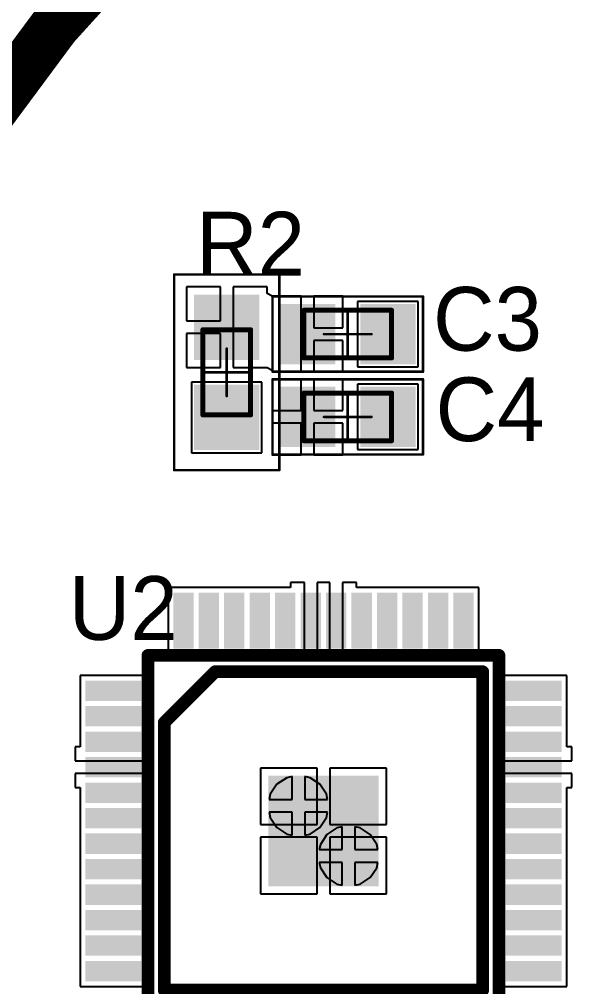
# Model space of a CAD drawing. Header units: millimetres. Extents: x 1.51 to 4.01, y 1.61 to 4.11.
# Drawn here: x 1.962 to 2.415, y 2.738 to 3.497 of the extents above; entities that cross this region are included whole.
import ezdxf

# ---------------------------------------------------------------- set-up
doc = ezdxf.new("R2010")
doc.units = ezdxf.units.MM
doc.header["$MEASUREMENT"] = 0
for name, color, linetype in [('BottomLayer', 5, 'Continuous'), ('InternalPlane1', 76, 'Continuous'), ('InternalPlane2', 16, 'Continuous'), ('Mechanical1', 6, 'Continuous'), ('Mechanical13', 56, 'Continuous'), ('Mechanical15', 56, 'Continuous'), ('Mechanical3', 76, 'Continuous'), ('TopLayer', 1, 'Continuous'), ('TopOverlay', 2, 'Continuous'), ('TopPaste', 8, 'Continuous'), ('TopSolder', 216, 'Continuous')]:
    doc.layers.add(name, color=color, linetype=linetype)

# ---------------------------------------------------------------- blocks, each defined once
blk = doc.blocks.new('CAPC0603_1608_100_N_17')
at = {"layer": 'Mechanical13', "const_width": 0.00394}
for points in [[(0.03445, 0.0187), (-0.03445, 0.0187)], [(-0.03445, 0.0187), (-0.03445, -0.0187)], [(0.03445, 0.0187), (0.03445, -0.0187)], [(0.03445, -0.0187), (-0.03445, -0.0187)]]:
    blk.add_lwpolyline(points, dxfattribs=at)
at = {"layer": 'Mechanical13', "const_width": 0.00197}
for points in [[(-0.03543, 0.0187, 1), (-0.03346, 0.0187, 1)], [(-0.03543, 0.0187, 1), (-0.03346, 0.0187, 1)], [(0.03346, 0.0187, 1), (0.03543, 0.0187, 1)], [(0.03346, 0.0187, 1), (0.03543, 0.0187, 1)], [(-0.03543, -0.0187, 1), (-0.03346, -0.0187, 1)], [(-0.03543, -0.0187, 1), (-0.03346, -0.0187, 1)], [(0.03346, -0.0187, 1), (0.03543, -0.0187, 1)], [(0.03346, -0.0187, 1), (0.03543, -0.0187, 1)]]:
    blk.add_lwpolyline(points, format="xyb", close=True, dxfattribs=at)
at = {"layer": 'Mechanical15', "const_width": 0.00197}
for points in [[(0.05906, 0.02953), (-0.05906, 0.02953)], [(-0.05906, 0.02953), (-0.05906, -0.02953)], [(0.05906, 0.02953), (0.05906, -0.02953)], [(0, 0.0187), (0, -0.0187)], [(0.0187, 0), (-0.0187, 0)], [(0.05906, -0.02953), (-0.05906, -0.02953)]]:
    blk.add_lwpolyline(points, dxfattribs=at)
at = {"layer": 'Mechanical15', "const_width": 0.000984}
for points in [[(-0.05955, 0.02953, 1), (-0.05856, 0.02953, 1)], [(-0.05955, 0.02953, 1), (-0.05856, 0.02953, 1)], [(0.05856, 0.02953, 1), (0.05955, 0.02953, 1)], [(0.05856, 0.02953, 1), (0.05955, 0.02953, 1)], [(-0.00049, 0.0187, 1), (0.00049, 0.0187, 1)], [(-0.01919, 0, 1), (-0.01821, 0, 1)], [(0.01821, 0, 1), (0.01919, 0, 1)], [(-0.00049, -0.0187, 1), (0.00049, -0.0187, 1)], [(-0.05955, -0.02953, 1), (-0.05856, -0.02953, 1)], [(-0.05955, -0.02953, 1), (-0.05856, -0.02953, 1)], [(0.05856, -0.02953, 1), (0.05955, -0.02953, 1)], [(0.05856, -0.02953, 1), (0.05955, -0.02953, 1)]]:
    blk.add_lwpolyline(points, format="xyb", close=True, dxfattribs=at)
at = {"layer": 'TopLayer'}
for points in [[(-0.01378, -0.01969), (-0.01378, 0.01969), (-0.04921, -0.01969), (-0.04921, 0.01969)], [(0.04921, -0.01969), (0.04921, 0.01969), (0.01378, -0.01969), (0.01378, 0.01969)]]:
    blk.add_solid(points, dxfattribs=at)
at = {"layer": 'TopPaste'}
for points in [[(-0.01378, -0.01969), (-0.01378, 0.01969), (-0.04921, -0.01969), (-0.04921, 0.01969)], [(0.04921, -0.01969), (0.04921, 0.01969), (0.01378, -0.01969), (0.01378, 0.01969)]]:
    blk.add_solid(points, dxfattribs=at)
at = {"layer": 'TopSolder'}
for points in [[(-0.00978, -0.02369), (-0.00978, 0.02369), (-0.05321, -0.02369), (-0.05321, 0.02369)], [(0.05321, -0.02369), (0.05321, 0.02369), (0.00978, -0.02369), (0.00978, 0.02369)]]:
    blk.add_solid(points, dxfattribs=at)
blk = doc.blocks.new('CAPC0603_1608_100_N_18')
at = {"layer": 'Mechanical13', "const_width": 0.00394}
for points in [[(-0.03445, 0.0187), (-0.03445, -0.0187)], [(0.03445, 0.0187), (-0.03445, 0.0187)], [(0.03445, 0.0187), (0.03445, -0.0187)], [(0.03445, -0.0187), (-0.03445, -0.0187)]]:
    blk.add_lwpolyline(points, dxfattribs=at)
at = {"layer": 'Mechanical13', "const_width": 0.00197}
for points in [[(-0.03543, 0.0187, 1), (-0.03346, 0.0187, 1)], [(-0.03543, 0.0187, 1), (-0.03346, 0.0187, 1)], [(0.03346, 0.0187, 1), (0.03543, 0.0187, 1)], [(0.03346, 0.0187, 1), (0.03543, 0.0187, 1)], [(-0.03543, -0.0187, 1), (-0.03346, -0.0187, 1)], [(-0.03543, -0.0187, 1), (-0.03346, -0.0187, 1)], [(0.03346, -0.0187, 1), (0.03543, -0.0187, 1)], [(0.03346, -0.0187, 1), (0.03543, -0.0187, 1)]]:
    blk.add_lwpolyline(points, format="xyb", close=True, dxfattribs=at)
at = {"layer": 'Mechanical15', "const_width": 0.00197}
for points in [[(-0.05906, 0.02953), (-0.05906, -0.02953)], [(0.05906, 0.02953), (-0.05906, 0.02953)], [(0.05906, 0.02953), (0.05906, -0.02953)], [(0, 0.0187), (0, -0.0187)], [(0.0187, 0), (-0.0187, 0)], [(0.05906, -0.02953), (-0.05906, -0.02953)]]:
    blk.add_lwpolyline(points, dxfattribs=at)
at = {"layer": 'Mechanical15', "const_width": 0.000984}
for points in [[(-0.05955, 0.02953, 1), (-0.05856, 0.02953, 1)], [(-0.05955, 0.02953, 1), (-0.05856, 0.02953, 1)], [(0.05856, 0.02953, 1), (0.05955, 0.02953, 1)], [(0.05856, 0.02953, 1), (0.05955, 0.02953, 1)], [(-0.00049, 0.0187, 1), (0.00049, 0.0187, 1)], [(-0.01919, 0, 1), (-0.01821, 0, 1)], [(0.01821, 0, 1), (0.01919, 0, 1)], [(-0.00049, -0.0187, 1), (0.00049, -0.0187, 1)], [(-0.05955, -0.02953, 1), (-0.05856, -0.02953, 1)], [(-0.05955, -0.02953, 1), (-0.05856, -0.02953, 1)], [(0.05856, -0.02953, 1), (0.05955, -0.02953, 1)], [(0.05856, -0.02953, 1), (0.05955, -0.02953, 1)]]:
    blk.add_lwpolyline(points, format="xyb", close=True, dxfattribs=at)
at = {"layer": 'TopLayer'}
for points in [[(-0.01378, -0.01969), (-0.01378, 0.01969), (-0.04921, -0.01969), (-0.04921, 0.01969)], [(0.04921, -0.01969), (0.04921, 0.01969), (0.01378, -0.01969), (0.01378, 0.01969)]]:
    blk.add_solid(points, dxfattribs=at)
at = {"layer": 'TopPaste'}
for points in [[(-0.01378, -0.01969), (-0.01378, 0.01969), (-0.04921, -0.01969), (-0.04921, 0.01969)], [(0.04921, -0.01969), (0.04921, 0.01969), (0.01378, -0.01969), (0.01378, 0.01969)]]:
    blk.add_solid(points, dxfattribs=at)
at = {"layer": 'TopSolder'}
for points in [[(-0.00978, -0.02369), (-0.00978, 0.02369), (-0.05321, -0.02369), (-0.05321, 0.02369)], [(0.05321, -0.02369), (0.05321, 0.02369), (0.00978, -0.02369), (0.00978, 0.02369)]]:
    blk.add_solid(points, dxfattribs=at)
blk = doc.blocks.new('RESC0603_1608__M_20')
at = {"layer": 'Mechanical13', "const_width": 0.00394}
for points in [[(-0.03346, 0.0187), (0.03346, 0.0187)], [(-0.03346, 0.0187), (-0.03346, -0.0187)], [(0.03346, 0.0187), (0.03346, -0.0187)], [(-0.03346, -0.0187), (0.03346, -0.0187)]]:
    blk.add_lwpolyline(points, dxfattribs=at)
at = {"layer": 'Mechanical13', "const_width": 0.00197}
for points in [[(-0.03445, 0.0187, 1), (-0.03248, 0.0187, 1)], [(-0.03445, 0.0187, 1), (-0.03248, 0.0187, 1)], [(0.03248, 0.0187, 1), (0.03445, 0.0187, 1)], [(0.03248, 0.0187, 1), (0.03445, 0.0187, 1)], [(-0.03445, -0.0187, 1), (-0.03248, -0.0187, 1)], [(-0.03445, -0.0187, 1), (-0.03248, -0.0187, 1)], [(0.03248, -0.0187, 1), (0.03445, -0.0187, 1)], [(0.03248, -0.0187, 1), (0.03445, -0.0187, 1)]]:
    blk.add_lwpolyline(points, format="xyb", close=True, dxfattribs=at)
at = {"layer": 'Mechanical15', "const_width": 0.00197}
for points in [[(-0.07677, 0.04134), (0.07677, 0.04134)], [(-0.07677, 0.04134), (-0.07677, -0.04134)], [(0.07677, 0.04134), (0.07677, -0.04134)], [(0, 0.0187), (0, -0.0187)], [(-0.0187, 0), (0.0187, 0)], [(-0.07677, -0.04134), (0.07677, -0.04134)]]:
    blk.add_lwpolyline(points, dxfattribs=at)
at = {"layer": 'Mechanical15', "const_width": 0.000984}
for points in [[(-0.07726, 0.04134, 1), (-0.07628, 0.04134, 1)], [(-0.07726, 0.04134, 1), (-0.07628, 0.04134, 1)], [(0.07628, 0.04134, 1), (0.07726, 0.04134, 1)], [(0.07628, 0.04134, 1), (0.07726, 0.04134, 1)], [(-0.00049, 0.0187, 1), (0.00049, 0.0187, 1)], [(-0.01919, 0, 1), (-0.01821, 0, 1)], [(0.01821, 0, 1), (0.01919, 0, 1)], [(-0.00049, -0.0187, 1), (0.00049, -0.0187, 1)], [(-0.07726, -0.04134, 1), (-0.07628, -0.04134, 1)], [(-0.07726, -0.04134, 1), (-0.07628, -0.04134, 1)], [(0.07628, -0.04134, 1), (0.07726, -0.04134, 1)], [(0.07628, -0.04134, 1), (0.07726, -0.04134, 1)]]:
    blk.add_lwpolyline(points, format="xyb", close=True, dxfattribs=at)
at = {"layer": 'TopLayer'}
for points in [[(-0.01378, -0.02165), (-0.01378, 0.02165), (-0.05709, -0.02165), (-0.05709, 0.02165)], [(0.05709, -0.02165), (0.05709, 0.02165), (0.01378, -0.02165), (0.01378, 0.02165)]]:
    blk.add_solid(points, dxfattribs=at)
at = {"layer": 'TopPaste'}
for points in [[(-0.01378, -0.02165), (-0.01378, 0.02165), (-0.05709, -0.02165), (-0.05709, 0.02165)], [(0.05709, -0.02165), (0.05709, 0.02165), (0.01378, -0.02165), (0.01378, 0.02165)]]:
    blk.add_solid(points, dxfattribs=at)
at = {"layer": 'TopSolder'}
for points in [[(-0.00978, -0.02565), (-0.00978, 0.02565), (-0.06109, -0.02565), (-0.06109, 0.02565)], [(0.06109, -0.02565), (0.06109, 0.02565), (0.00978, -0.02565), (0.00978, 0.02565)]]:
    blk.add_solid(points, dxfattribs=at)
blk = doc.blocks.new('TQFP48_25')
at = {"layer": 'Mechanical13', "const_width": 0.01}
for points in [[(-0.1378, -0.1378), (-0.1378, 0.1378)], [(-0.1378, 0.1378), (0.1378, 0.1378)], [(0.1378, -0.1378), (0.1378, 0.1378)], [(-0.1378, -0.1378), (0.1378, -0.1378)]]:
    blk.add_lwpolyline(points, dxfattribs=at)
at = {"layer": 'Mechanical13', "const_width": 0.005}
for points in [[(-0.1403, 0.1378, 1), (-0.1353, 0.1378, 1)], [(-0.1403, 0.1378, 1), (-0.1353, 0.1378, 1)], [(0.1353, 0.1378, 1), (0.1403, 0.1378, 1)], [(0.1353, 0.1378, 1), (0.1403, 0.1378, 1)], [(-0.1403, -0.1378, 1), (-0.1353, -0.1378, 1)], [(-0.1403, -0.1378, 1), (-0.1353, -0.1378, 1)], [(0.1353, -0.1378, 1), (0.1403, -0.1378, 1)], [(0.1353, -0.1378, 1), (0.1403, -0.1378, 1)]]:
    blk.add_lwpolyline(points, format="xyb", close=True, dxfattribs=at)
at = {"layer": 'TopLayer'}
for points in [[(-0.116, 0.145), (-0.104, 0.145), (-0.116, 0.185), (-0.104, 0.185)], [(-0.096, 0.145), (-0.084, 0.145), (-0.096, 0.185), (-0.084, 0.185)], [(-0.076, 0.145), (-0.064, 0.145), (-0.076, 0.185), (-0.064, 0.185)], [(-0.056, 0.145), (-0.044, 0.145), (-0.056, 0.185), (-0.044, 0.185)], [(-0.036, 0.145), (-0.024, 0.145), (-0.036, 0.185), (-0.024, 0.185)], [(-0.016, 0.145), (-0.004, 0.145), (-0.016, 0.185), (-0.004, 0.185)], [(0.004, 0.145), (0.016, 0.145), (0.004, 0.185), (0.016, 0.185)], [(0.024, 0.145), (0.036, 0.145), (0.024, 0.185), (0.036, 0.185)], [(0.044, 0.145), (0.056, 0.145), (0.044, 0.185), (0.056, 0.185)], [(0.064, 0.145), (0.076, 0.145), (0.064, 0.185), (0.076, 0.185)], [(0.084, 0.145), (0.096, 0.145), (0.084, 0.185), (0.096, 0.185)], [(0.104, 0.145), (0.116, 0.145), (0.104, 0.185), (0.116, 0.185)], [(-0.145, 0.104), (-0.145, 0.116), (-0.185, 0.104), (-0.185, 0.116)], [(0.185, 0.104), (0.185, 0.116), (0.145, 0.104), (0.145, 0.116)], [(-0.145, 0.084), (-0.145, 0.096), (-0.185, 0.084), (-0.185, 0.096)], [(0.185, 0.084), (0.185, 0.096), (0.145, 0.084), (0.145, 0.096)], [(-0.145, 0.064), (-0.145, 0.076), (-0.185, 0.064), (-0.185, 0.076)], [(0.185, 0.064), (0.185, 0.076), (0.145, 0.064), (0.145, 0.076)], [(-0.145, 0.044), (-0.145, 0.056), (-0.185, 0.044), (-0.185, 0.056)], [(0.185, 0.044), (0.185, 0.056), (0.145, 0.044), (0.145, 0.056)], [(-0.03937, -0.03937), (0.03937, -0.03937), (-0.03937, 0.03937), (0.03937, 0.03937)], [(-0.145, 0.024), (-0.145, 0.036), (-0.185, 0.024), (-0.185, 0.036)], [(0.185, 0.024), (0.185, 0.036), (0.145, 0.024), (0.145, 0.036)], [(-0.145, 0.004), (-0.145, 0.016), (-0.185, 0.004), (-0.185, 0.016)], [(0.185, 0.004), (0.185, 0.016), (0.145, 0.004), (0.145, 0.016)], [(-0.145, -0.016), (-0.145, -0.004), (-0.185, -0.016), (-0.185, -0.004)], [(0.185, -0.016), (0.185, -0.004), (0.145, -0.016), (0.145, -0.004)], [(-0.145, -0.036), (-0.145, -0.024), (-0.185, -0.036), (-0.185, -0.024)], [(0.185, -0.036), (0.185, -0.024), (0.145, -0.036), (0.145, -0.024)], [(-0.145, -0.056), (-0.145, -0.044), (-0.185, -0.056), (-0.185, -0.044)], [(0.185, -0.056), (0.185, -0.044), (0.145, -0.056), (0.145, -0.044)], [(-0.145, -0.076), (-0.145, -0.064), (-0.185, -0.076), (-0.185, -0.064)], [(0.185, -0.076), (0.185, -0.064), (0.145, -0.076), (0.145, -0.064)], [(-0.145, -0.096), (-0.145, -0.084), (-0.185, -0.096), (-0.185, -0.084)], [(0.185, -0.096), (0.185, -0.084), (0.145, -0.096), (0.145, -0.084)], [(-0.145, -0.116), (-0.145, -0.104), (-0.185, -0.116), (-0.185, -0.104)], [(0.185, -0.116), (0.185, -0.104), (0.145, -0.116), (0.145, -0.104)], [(-0.116, -0.185), (-0.104, -0.185), (-0.116, -0.145), (-0.104, -0.145)], [(-0.096, -0.185), (-0.084, -0.185), (-0.096, -0.145), (-0.084, -0.145)], [(-0.076, -0.185), (-0.064, -0.185), (-0.076, -0.145), (-0.064, -0.145)], [(-0.056, -0.185), (-0.044, -0.185), (-0.056, -0.145), (-0.044, -0.145)], [(-0.036, -0.185), (-0.024, -0.185), (-0.036, -0.145), (-0.024, -0.145)], [(-0.016, -0.185), (-0.004, -0.185), (-0.016, -0.145), (-0.004, -0.145)], [(0.004, -0.185), (0.016, -0.185), (0.004, -0.145), (0.016, -0.145)], [(0.024, -0.185), (0.036, -0.185), (0.024, -0.145), (0.036, -0.145)], [(0.044, -0.185), (0.056, -0.185), (0.044, -0.145), (0.056, -0.145)], [(0.064, -0.185), (0.076, -0.185), (0.064, -0.145), (0.076, -0.145)], [(0.084, -0.185), (0.096, -0.185), (0.084, -0.145), (0.096, -0.145)], [(0.104, -0.185), (0.116, -0.185), (0.104, -0.145), (0.116, -0.145)]]:
    blk.add_solid(points, dxfattribs=at)
at = {"layer": 'TopOverlay', "const_width": 0.01}
for points in [[(-0.125, 0.085), (-0.085, 0.125)], [(-0.085, 0.125), (0.125, 0.125)], [(0.125, -0.125), (0.125, 0.125)], [(-0.125, -0.125), (-0.125, 0.085)], [(-0.125, -0.125), (0.125, -0.125)]]:
    blk.add_lwpolyline(points, dxfattribs=at)
at = {"layer": 'TopOverlay', "const_width": 0.005}
for points in [[(-0.0875, 0.125, 1), (-0.0825, 0.125, 1)], [(-0.0875, 0.125, 1), (-0.0825, 0.125, 1)], [(0.1225, 0.125, 1), (0.1275, 0.125, 1)], [(0.1225, 0.125, 1), (0.1275, 0.125, 1)], [(-0.1275, 0.085, 1), (-0.1225, 0.085, 1)], [(-0.1275, 0.085, 1), (-0.1225, 0.085, 1)], [(-0.1275, -0.125, 1), (-0.1225, -0.125, 1)], [(-0.1275, -0.125, 1), (-0.1225, -0.125, 1)], [(0.1225, -0.125, 1), (0.1275, -0.125, 1)], [(0.1225, -0.125, 1), (0.1275, -0.125, 1)]]:
    blk.add_lwpolyline(points, format="xyb", close=True, dxfattribs=at)
at = {"layer": 'TopPaste'}
for points in [[(-0.116, 0.145), (-0.104, 0.145), (-0.116, 0.185), (-0.104, 0.185)], [(-0.096, 0.145), (-0.084, 0.145), (-0.096, 0.185), (-0.084, 0.185)], [(-0.076, 0.145), (-0.064, 0.145), (-0.076, 0.185), (-0.064, 0.185)], [(-0.056, 0.145), (-0.044, 0.145), (-0.056, 0.185), (-0.044, 0.185)], [(-0.036, 0.145), (-0.024, 0.145), (-0.036, 0.185), (-0.024, 0.185)], [(-0.016, 0.145), (-0.004, 0.145), (-0.016, 0.185), (-0.004, 0.185)], [(0.004, 0.145), (0.016, 0.145), (0.004, 0.185), (0.016, 0.185)], [(0.024, 0.145), (0.036, 0.145), (0.024, 0.185), (0.036, 0.185)], [(0.044, 0.145), (0.056, 0.145), (0.044, 0.185), (0.056, 0.185)], [(0.064, 0.145), (0.076, 0.145), (0.064, 0.185), (0.076, 0.185)], [(0.084, 0.145), (0.096, 0.145), (0.084, 0.185), (0.096, 0.185)], [(0.104, 0.145), (0.116, 0.145), (0.104, 0.185), (0.116, 0.185)], [(-0.145, 0.104), (-0.145, 0.116), (-0.185, 0.104), (-0.185, 0.116)], [(0.185, 0.104), (0.185, 0.116), (0.145, 0.104), (0.145, 0.116)], [(-0.145, 0.084), (-0.145, 0.096), (-0.185, 0.084), (-0.185, 0.096)], [(0.185, 0.084), (0.185, 0.096), (0.145, 0.084), (0.145, 0.096)], [(-0.145, 0.064), (-0.145, 0.076), (-0.185, 0.064), (-0.185, 0.076)], [(0.185, 0.064), (0.185, 0.076), (0.145, 0.064), (0.145, 0.076)], [(-0.145, 0.044), (-0.145, 0.056), (-0.185, 0.044), (-0.185, 0.056)], [(0.185, 0.044), (0.185, 0.056), (0.145, 0.044), (0.145, 0.056)], [(-0.03937, -0.03937), (0.03937, -0.03937), (-0.03937, 0.03937), (0.03937, 0.03937)], [(-0.145, 0.024), (-0.145, 0.036), (-0.185, 0.024), (-0.185, 0.036)], [(0.185, 0.024), (0.185, 0.036), (0.145, 0.024), (0.145, 0.036)], [(-0.145, 0.004), (-0.145, 0.016), (-0.185, 0.004), (-0.185, 0.016)], [(0.185, 0.004), (0.185, 0.016), (0.145, 0.004), (0.145, 0.016)], [(-0.145, -0.016), (-0.145, -0.004), (-0.185, -0.016), (-0.185, -0.004)], [(0.185, -0.016), (0.185, -0.004), (0.145, -0.016), (0.145, -0.004)], [(-0.145, -0.036), (-0.145, -0.024), (-0.185, -0.036), (-0.185, -0.024)], [(0.185, -0.036), (0.185, -0.024), (0.145, -0.036), (0.145, -0.024)], [(-0.145, -0.056), (-0.145, -0.044), (-0.185, -0.056), (-0.185, -0.044)], [(0.185, -0.056), (0.185, -0.044), (0.145, -0.056), (0.145, -0.044)], [(-0.145, -0.076), (-0.145, -0.064), (-0.185, -0.076), (-0.185, -0.064)], [(0.185, -0.076), (0.185, -0.064), (0.145, -0.076), (0.145, -0.064)], [(-0.145, -0.096), (-0.145, -0.084), (-0.185, -0.096), (-0.185, -0.084)], [(0.185, -0.096), (0.185, -0.084), (0.145, -0.096), (0.145, -0.084)], [(-0.145, -0.116), (-0.145, -0.104), (-0.185, -0.116), (-0.185, -0.104)], [(0.185, -0.116), (0.185, -0.104), (0.145, -0.116), (0.145, -0.104)], [(-0.116, -0.185), (-0.104, -0.185), (-0.116, -0.145), (-0.104, -0.145)], [(-0.096, -0.185), (-0.084, -0.185), (-0.096, -0.145), (-0.084, -0.145)], [(-0.076, -0.185), (-0.064, -0.185), (-0.076, -0.145), (-0.064, -0.145)], [(-0.056, -0.185), (-0.044, -0.185), (-0.056, -0.145), (-0.044, -0.145)], [(-0.036, -0.185), (-0.024, -0.185), (-0.036, -0.145), (-0.024, -0.145)], [(-0.016, -0.185), (-0.004, -0.185), (-0.016, -0.145), (-0.004, -0.145)], [(0.004, -0.185), (0.016, -0.185), (0.004, -0.145), (0.016, -0.145)], [(0.024, -0.185), (0.036, -0.185), (0.024, -0.145), (0.036, -0.145)], [(0.044, -0.185), (0.056, -0.185), (0.044, -0.145), (0.056, -0.145)], [(0.064, -0.185), (0.076, -0.185), (0.064, -0.145), (0.076, -0.145)], [(0.084, -0.185), (0.096, -0.185), (0.084, -0.145), (0.096, -0.145)], [(0.104, -0.185), (0.116, -0.185), (0.104, -0.145), (0.116, -0.145)]]:
    blk.add_solid(points, dxfattribs=at)
at = {"layer": 'TopSolder'}
for points in [[(-0.118, 0.143), (-0.102, 0.143), (-0.118, 0.187), (-0.102, 0.187)], [(-0.098, 0.143), (-0.082, 0.143), (-0.098, 0.187), (-0.082, 0.187)], [(-0.078, 0.143), (-0.062, 0.143), (-0.078, 0.187), (-0.062, 0.187)], [(-0.058, 0.143), (-0.042, 0.143), (-0.058, 0.187), (-0.042, 0.187)], [(-0.038, 0.143), (-0.022, 0.143), (-0.038, 0.187), (-0.022, 0.187)], [(-0.018, 0.143), (-0.002, 0.143), (-0.018, 0.187), (-0.002, 0.187)], [(0.002, 0.143), (0.018, 0.143), (0.002, 0.187), (0.018, 0.187)], [(0.022, 0.143), (0.038, 0.143), (0.022, 0.187), (0.038, 0.187)], [(0.042, 0.143), (0.058, 0.143), (0.042, 0.187), (0.058, 0.187)], [(0.062, 0.143), (0.078, 0.143), (0.062, 0.187), (0.078, 0.187)], [(0.082, 0.143), (0.098, 0.143), (0.082, 0.187), (0.098, 0.187)], [(0.102, 0.143), (0.118, 0.143), (0.102, 0.187), (0.118, 0.187)], [(-0.143, 0.102), (-0.143, 0.118), (-0.187, 0.102), (-0.187, 0.118)], [(0.187, 0.102), (0.187, 0.118), (0.143, 0.102), (0.143, 0.118)], [(-0.143, 0.082), (-0.143, 0.098), (-0.187, 0.082), (-0.187, 0.098)], [(0.187, 0.082), (0.187, 0.098), (0.143, 0.082), (0.143, 0.098)], [(-0.143, 0.062), (-0.143, 0.078), (-0.187, 0.062), (-0.187, 0.078)], [(0.187, 0.062), (0.187, 0.078), (0.143, 0.062), (0.143, 0.078)], [(-0.143, 0.042), (-0.143, 0.058), (-0.187, 0.042), (-0.187, 0.058)], [(0.187, 0.042), (0.187, 0.058), (0.143, 0.042), (0.143, 0.058)], [(-0.143, 0.022), (-0.143, 0.038), (-0.187, 0.022), (-0.187, 0.038)], [(-0.04337, -0.04337), (0.04337, -0.04337), (-0.04337, 0.04337), (0.04337, 0.04337)], [(0.187, 0.022), (0.187, 0.038), (0.143, 0.022), (0.143, 0.038)], [(-0.143, 0.002), (-0.143, 0.018), (-0.187, 0.002), (-0.187, 0.018)], [(0.187, 0.002), (0.187, 0.018), (0.143, 0.002), (0.143, 0.018)], [(-0.143, -0.018), (-0.143, -0.002), (-0.187, -0.018), (-0.187, -0.002)], [(0.187, -0.018), (0.187, -0.002), (0.143, -0.018), (0.143, -0.002)], [(-0.143, -0.038), (-0.143, -0.022), (-0.187, -0.038), (-0.187, -0.022)], [(0.187, -0.038), (0.187, -0.022), (0.143, -0.038), (0.143, -0.022)], [(-0.143, -0.058), (-0.143, -0.042), (-0.187, -0.058), (-0.187, -0.042)], [(0.187, -0.058), (0.187, -0.042), (0.143, -0.058), (0.143, -0.042)], [(-0.143, -0.078), (-0.143, -0.062), (-0.187, -0.078), (-0.187, -0.062)], [(0.187, -0.078), (0.187, -0.062), (0.143, -0.078), (0.143, -0.062)], [(-0.143, -0.098), (-0.143, -0.082), (-0.187, -0.098), (-0.187, -0.082)], [(0.187, -0.098), (0.187, -0.082), (0.143, -0.098), (0.143, -0.082)], [(-0.143, -0.118), (-0.143, -0.102), (-0.187, -0.118), (-0.187, -0.102)], [(0.187, -0.118), (0.187, -0.102), (0.143, -0.118), (0.143, -0.102)], [(-0.118, -0.187), (-0.102, -0.187), (-0.118, -0.143), (-0.102, -0.143)], [(-0.098, -0.187), (-0.082, -0.187), (-0.098, -0.143), (-0.082, -0.143)], [(-0.078, -0.187), (-0.062, -0.187), (-0.078, -0.143), (-0.062, -0.143)], [(-0.058, -0.187), (-0.042, -0.187), (-0.058, -0.143), (-0.042, -0.143)], [(-0.038, -0.187), (-0.022, -0.187), (-0.038, -0.143), (-0.022, -0.143)], [(-0.018, -0.187), (-0.002, -0.187), (-0.018, -0.143), (-0.002, -0.143)], [(0.002, -0.187), (0.018, -0.187), (0.002, -0.143), (0.018, -0.143)], [(0.022, -0.187), (0.038, -0.187), (0.022, -0.143), (0.038, -0.143)], [(0.042, -0.187), (0.058, -0.187), (0.042, -0.143), (0.058, -0.143)], [(0.062, -0.187), (0.078, -0.187), (0.062, -0.143), (0.078, -0.143)], [(0.082, -0.187), (0.098, -0.187), (0.082, -0.143), (0.098, -0.143)], [(0.102, -0.187), (0.118, -0.187), (0.102, -0.143), (0.118, -0.143)]]:
    blk.add_solid(points, dxfattribs=at)

msp = doc.modelspace()

# ---------------------------------------------------------------- linework, layer by layer
at = {"layer": 'BottomLayer'}
for p, q in [((2.17209, 2.90182), (2.16432, 2.89663)), ((2.17626, 2.90265), (2.17209, 2.90182)), ((2.17626, 2.88469), (2.17626, 2.90265)), ((2.19043, 2.90182), (2.18626, 2.90265)), ((2.18626, 2.90265), (2.18626, 2.88469)), ((2.1982, 2.89663), (2.19043, 2.90182)), ((2.16432, 2.89663), (2.15912, 2.88885)), ((2.2034, 2.88885), (2.1982, 2.89663)), ((2.15912, 2.88885), (2.15829, 2.88469)), ((2.20423, 2.88469), (2.2034, 2.88885)), ((2.15829, 2.88469), (2.17626, 2.88469)), ((2.18626, 2.88469), (2.20423, 2.88469)), ((2.17626, 2.87468), (2.15829, 2.87468)), ((2.15829, 2.87468), (2.15912, 2.87052)), ((2.15912, 2.87052), (2.16432, 2.86274)), ((2.17626, 2.85672), (2.17626, 2.87468)), ((2.20423, 2.87468), (2.18626, 2.87468)), ((2.18626, 2.87468), (2.18626, 2.85672)), ((2.1982, 2.86274), (2.2034, 2.87052)), ((2.2034, 2.87052), (2.20423, 2.87468)), ((2.16432, 2.86274), (2.17209, 2.85755)), ((2.19043, 2.85755), (2.1982, 2.86274)), ((2.21563, 2.86328), (2.21146, 2.86245)), ((2.21563, 2.84531), (2.21563, 2.86328)), ((2.2298, 2.86245), (2.22563, 2.86328)), ((2.22563, 2.86328), (2.22563, 2.84531)), ((2.17209, 2.85755), (2.17626, 2.85672)), ((2.18626, 2.85672), (2.19043, 2.85755)), ((2.20369, 2.85726), (2.19849, 2.84948)), ((2.21146, 2.86245), (2.20369, 2.85726)), ((2.23757, 2.85726), (2.2298, 2.86245)), ((2.24277, 2.84948), (2.23757, 2.85726)), ((2.19849, 2.84948), (2.19766, 2.84531)), ((2.2436, 2.84531), (2.24277, 2.84948)), ((2.19766, 2.84531), (2.21563, 2.84531)), ((2.22563, 2.84531), (2.2436, 2.84531)), ((2.21563, 2.83532), (2.19766, 2.83532)), ((2.19766, 2.83532), (2.19849, 2.83115)), ((2.21563, 2.81735), (2.21563, 2.83532)), ((2.2436, 2.83532), (2.22563, 2.83532)), ((2.22563, 2.83532), (2.22563, 2.81735)), ((2.24277, 2.83115), (2.2436, 2.83532)), ((2.19849, 2.83115), (2.20369, 2.82337)), ((2.23757, 2.82337), (2.24277, 2.83115)), ((2.20369, 2.82337), (2.21146, 2.81818)), ((2.21146, 2.81818), (2.21563, 2.81735)), ((2.22563, 2.81735), (2.2298, 2.81818)), ((2.2298, 2.81818), (2.23757, 2.82337))]:
    msp.add_line(p, q, dxfattribs=at)
at = {"layer": 'BottomLayer', "const_width": 0.05}
msp.add_lwpolyline([(1.63174, 3.05894, -0.315299), (2.56106, 3.98826)], format="xyb", dxfattribs=at)
at = {"layer": 'InternalPlane1', "const_width": 0.04}
for points in [[(1.52968, 2.86, -0.414214), (2.76, 4.09032)], [(2.76, 1.62969, -0.414214), (1.52968, 2.86)]]:
    msp.add_lwpolyline(points, format="xyb", dxfattribs=at)
at = {"layer": 'InternalPlane2', "const_width": 0.04}
for points in [[(1.52968, 2.86, -0.414214), (2.76, 4.09032)], [(2.76, 1.62969, -0.414214), (1.52968, 2.86)]]:
    msp.add_lwpolyline(points, format="xyb", dxfattribs=at)
at = {"layer": 'Mechanical1', "const_width": 0.01}
msp.add_lwpolyline([(3.99031, 2.86, 1), (1.52968, 2.86, 1)], format="xyb", close=True, dxfattribs=at)
at = {"layer": 'Mechanical3', "const_width": 0.03937}
msp.add_lwpolyline([(3.75606, 2.86, 1), (1.76394, 2.86, 1)], format="xyb", close=True, dxfattribs=at)
at = {"layer": 'TopLayer'}
for p, q in [((2.12, 3.28709), (2.09335, 3.28709)), ((2.09335, 3.28709), (2.09335, 3.26043)), ((2.12, 3.26043), (2.12, 3.28709)), ((2.15665, 3.28709), (2.13, 3.28709)), ((2.13, 3.28709), (2.13, 3.25543)), ((2.15665, 3.28178), (2.15665, 3.28709)), ((2.16079, 3.27969), (2.15665, 3.28178)), ((2.16165, 3.27969), (2.16079, 3.27969)), ((2.1835, 3.27969), (2.16165, 3.27969)), ((2.1835, 3.25), (2.1835, 3.27969)), ((2.21622, 3.27969), (2.1935, 3.27969)), ((2.1935, 3.27969), (2.1935, 3.255)), ((2.21622, 3.255), (2.21622, 3.27969)), ((2.27521, 3.27569), (2.22778, 3.27569)), ((2.22778, 3.27569), (2.22778, 3.22431)), ((2.27521, 3.22431), (2.27521, 3.27569)), ((2.09335, 3.26043), (2.12, 3.26043)), ((2.12, 3.25043), (2.09335, 3.25043)), ((2.09335, 3.25043), (2.09335, 3.22378)), ((2.12, 3.22378), (2.12, 3.25043)), ((2.13, 3.25543), (2.13, 3.22378)), ((2.1835, 3.22031), (2.1835, 3.25)), ((2.1935, 3.255), (2.21622, 3.255)), ((2.21622, 3.245), (2.1935, 3.245)), ((2.1935, 3.245), (2.1935, 3.22031)), ((2.21622, 3.22031), (2.21622, 3.245)), ((2.09335, 3.22378), (2.12, 3.22378)), ((2.13, 3.22378), (2.15579, 3.22378)), ((2.15579, 3.22378), (2.15665, 3.22378)), ((2.15665, 3.22378), (2.16079, 3.22169)), ((2.16079, 3.22169), (2.16079, 3.22031)), ((2.16079, 3.22031), (2.1835, 3.22031)), ((2.1935, 3.22031), (2.21622, 3.22031)), ((2.22778, 3.22431), (2.27521, 3.22431)), ((2.15265, 3.21222), (2.09735, 3.21222)), ((2.09735, 3.21222), (2.09735, 3.15691)), ((2.15265, 3.15691), (2.15265, 3.21222)), ((2.1835, 3.21468), (2.16079, 3.21468)), ((2.16079, 3.21468), (2.16079, 3.19)), ((2.1835, 3.19), (2.1835, 3.21468)), ((2.21622, 3.21468), (2.1935, 3.21468)), ((2.1935, 3.21468), (2.1935, 3.19)), ((2.21622, 3.19), (2.21622, 3.21468)), ((2.27521, 3.21068), (2.22778, 3.21068)), ((2.22778, 3.21068), (2.22778, 3.15931)), ((2.27521, 3.15931), (2.27521, 3.21068)), ((2.16079, 3.19), (2.1835, 3.19)), ((2.1935, 3.19), (2.21622, 3.19)), ((2.1835, 3.18), (2.16079, 3.18)), ((2.16079, 3.18), (2.16079, 3.15531)), ((2.1835, 3.15531), (2.1835, 3.18)), ((2.21622, 3.18), (2.1935, 3.18)), ((2.1935, 3.18), (2.1935, 3.15531)), ((2.21622, 3.15531), (2.21622, 3.18)), ((2.22778, 3.15931), (2.27521, 3.15931)), ((2.09735, 3.15691), (2.15265, 3.15691)), ((2.16079, 3.15531), (2.1835, 3.15531)), ((2.1935, 3.15531), (2.21622, 3.15531)), ((2.18594, 3.055), (2.17494, 3.055)), ((2.17494, 3.055), (2.17494, 3.051)), ((2.18594, 3.025), (2.18594, 3.055)), ((2.20594, 3.055), (2.19594, 3.055)), ((2.19594, 3.055), (2.19594, 3.025)), ((2.20594, 3.025), (2.20594, 3.055)), ((2.22694, 3.055), (2.21594, 3.055)), ((2.21594, 3.055), (2.21594, 3.025)), ((2.22694, 3.051), (2.22694, 3.055)), ((2.17494, 3.051), (2.07894, 3.051)), ((2.07894, 3.051), (2.07894, 2.999)), ((2.32294, 3.051), (2.22694, 3.051)), ((2.32294, 2.999), (2.32294, 3.051)), ((2.18594, 2.995), (2.18594, 3.025)), ((2.19594, 3.025), (2.19594, 2.995)), ((2.20594, 2.995), (2.20594, 3.025)), ((2.21594, 3.025), (2.21594, 2.995)), ((2.07894, 2.999), (2.17494, 2.999)), ((2.17494, 2.999), (2.17494, 2.995)), ((2.17494, 2.995), (2.18594, 2.995)), ((2.19594, 2.995), (2.20594, 2.995)), ((2.21594, 2.995), (2.22694, 2.995)), ((2.22694, 2.995), (2.22694, 2.999)), ((2.22694, 2.999), (2.32294, 2.999)), ((2.06194, 2.982), (2.00994, 2.982)), ((2.00994, 2.982), (2.00994, 2.958)), ((2.06194, 2.958), (2.06194, 2.982)), ((2.39194, 2.982), (2.33994, 2.982)), ((2.33994, 2.982), (2.33994, 2.958)), ((2.39194, 2.958), (2.39194, 2.982)), ((2.00994, 2.958), (2.00994, 2.926)), ((2.06194, 2.926), (2.06194, 2.958)), ((2.33994, 2.958), (2.33994, 2.926)), ((2.39194, 2.926), (2.39194, 2.958)), ((2.00994, 2.926), (2.00594, 2.926)), ((2.00594, 2.926), (2.00594, 2.915)), ((2.06594, 2.926), (2.06194, 2.926)), ((2.06594, 2.915), (2.06594, 2.926)), ((2.33994, 2.926), (2.33594, 2.926)), ((2.33594, 2.926), (2.33594, 2.915)), ((2.39594, 2.926), (2.39194, 2.926)), ((2.39594, 2.915), (2.39594, 2.926)), ((2.00594, 2.915), (2.03594, 2.915)), ((2.03594, 2.915), (2.06594, 2.915)), ((2.19594, 2.90937), (2.15157, 2.90937)), ((2.15157, 2.90937), (2.15157, 2.865)), ((2.19594, 2.865), (2.19594, 2.90937)), ((2.25032, 2.90937), (2.20594, 2.90937)), ((2.20594, 2.90937), (2.20594, 2.865)), ((2.25032, 2.865), (2.25032, 2.90937)), ((2.33594, 2.915), (2.36594, 2.915)), ((2.36594, 2.915), (2.39594, 2.915)), ((2.03594, 2.905), (2.00594, 2.905)), ((2.00594, 2.905), (2.00594, 2.894)), ((2.06594, 2.905), (2.03594, 2.905)), ((2.06594, 2.894), (2.06594, 2.905)), ((2.36594, 2.905), (2.33594, 2.905)), ((2.33594, 2.905), (2.33594, 2.894)), ((2.39594, 2.905), (2.36594, 2.905)), ((2.39594, 2.894), (2.39594, 2.905)), ((2.00594, 2.894), (2.00994, 2.894)), ((2.00994, 2.894), (2.00994, 2.858)), ((2.06194, 2.858), (2.06194, 2.894)), ((2.06194, 2.894), (2.06594, 2.894)), ((2.33594, 2.894), (2.33994, 2.894)), ((2.33994, 2.894), (2.33994, 2.858)), ((2.39194, 2.858), (2.39194, 2.894)), ((2.39194, 2.894), (2.39594, 2.894)), ((2.15157, 2.865), (2.19594, 2.865)), ((2.20594, 2.865), (2.25032, 2.865)), ((2.00994, 2.858), (2.00994, 2.818)), ((2.06194, 2.818), (2.06194, 2.858)), ((2.19594, 2.855), (2.15157, 2.855)), ((2.15157, 2.855), (2.15157, 2.81063)), ((2.19594, 2.81063), (2.19594, 2.855)), ((2.25032, 2.855), (2.20594, 2.855)), ((2.20594, 2.855), (2.20594, 2.81063)), ((2.25032, 2.81063), (2.25032, 2.855)), ((2.33994, 2.858), (2.33994, 2.818)), ((2.39194, 2.818), (2.39194, 2.858)), ((2.00994, 2.818), (2.00994, 2.778)), ((2.06194, 2.778), (2.06194, 2.818)), ((2.33994, 2.818), (2.33994, 2.778)), ((2.39194, 2.778), (2.39194, 2.818)), ((2.15157, 2.81063), (2.19594, 2.81063)), ((2.20594, 2.81063), (2.25032, 2.81063)), ((2.00994, 2.778), (2.00994, 2.738)), ((2.06194, 2.738), (2.06194, 2.778)), ((2.33994, 2.778), (2.33994, 2.738)), ((2.39194, 2.738), (2.39194, 2.778)), ((2.00994, 2.738), (2.06194, 2.738)), ((2.33994, 2.738), (2.39194, 2.738))]:
    msp.add_line(p, q, dxfattribs=at)

# ---------------------------------------------------------------- block references
for name, p, rotation in [('RESC0603_1608__M_20', (2.125, 3.22), 90), ('CAPC0603_1608_100_N_17', (2.22, 3.25), 180), ('CAPC0603_1608_100_N_18', (2.22, 3.185), 180)]:
    msp.add_blockref(name, p, dxfattribs=dict(rotation=rotation))
msp.add_blockref('TQFP48_25', (2.20094, 2.86))

# ---------------------------------------------------------------- texts
at = {"layer": 'TopOverlay'}
for s, p in [('R2', (2.101, 3.296)), ('C3', (2.287, 3.237)), ('C4', (2.289, 3.166)), ('U2', (2.001, 3.01))]:
    msp.add_text(s, height=0.05, dxfattribs=at).set_placement(p)

doc.saveas('drawing.dxf')
